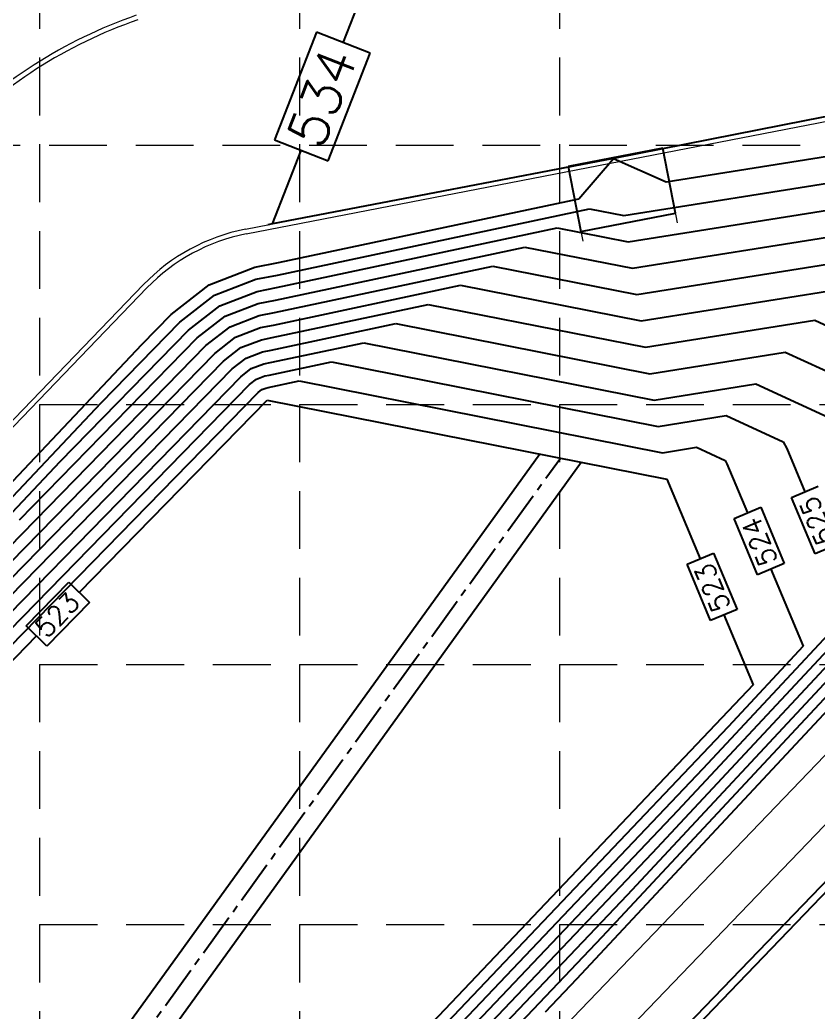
# Model space of a CAD drawing. Header units: feet. Extents: x 2597001 to 2598732, y 7017887 to 7019952.
# Drawn here: x 2598296.3 to 2598379.2, y 7018770.5 to 7018873.5 of the extents above; entities that cross this region are included whole.
import ezdxf

# ---------------------------------------------------------------- set-up
doc = ezdxf.new("R2010")
doc.units = ezdxf.units.FT
doc.header["$LTSCALE"] = 30
doc.header["$MEASUREMENT"] = 0
doc.linetypes.add('18358A-BASE-GRAD$0$CENTER2', pattern=[1.125, 0.75, -0.125, 0.125, -0.125])
doc.linetypes.add('HIDDEN', pattern=[0.375, 0.25, -0.125])
for name, color, linetype in [('18358A-BASE-GRAD$0$D-STORM-SYM', 1, 'CONTINUOUS'), ('18358D-SURVEY$0$S-CURB', 6, 'CONTINUOUS'), ('GRID', 254, 'HIDDEN'), ('PC', 35, 'CONTINUOUS'), ('STORM', 5, 'CONTINUOUS')]:
    doc.layers.add(name, color=color, linetype=linetype)
for name, color, linetype, lineweight in [('18358A-BASE-SITE$0$A-Sidewalk', 241, 'CONTINUOUS', 20), ('18358A-BASE-SITE$0$BLDG-25-26_003-PATT', 1, 'CONTINUOUS', 5), ('18358A-BASE-SITE$0$Curb', 1, 'CONTINUOUS', 9)]:
    doc.layers.add(name, color=color, linetype=linetype, lineweight=lineweight)
doc.styles.add('L0.10-P', font='simplex.shx', dxfattribs={"height": 0.1})
doc.styles.add('L100', font='simplex.shx', dxfattribs={"height": 2})

msp = doc.modelspace()

# ---------------------------------------------------------------- linework, layer by layer
at = {"layer": '18358A-BASE-GRAD$0$D-STORM-SYM', "color": 5}
for p, q in [((2598363.050463928, 7018860.226263085), (2598353.234193096, 7018858.318167972)), ((2598363.050463928, 7018860.226263085), (2598353.234193096, 7018858.318167972)), ((2598364.365497126, 7018853.461022756), (2598363.050463928, 7018860.226263085)), ((2598364.365497126, 7018853.461022756), (2598363.050463928, 7018860.226263085)), ((2598353.234193096, 7018858.318167972), (2598354.549226332, 7018851.552927455)), ((2598353.234193096, 7018858.318167972), (2598354.549226332, 7018851.552927455)), ((2598354.549226332, 7018851.552927455), (2598364.365497126, 7018853.461022756)), ((2598354.549226332, 7018851.552927455), (2598364.365497126, 7018853.461022756))]:
    msp.add_line(p, q, dxfattribs=at)
at = {"layer": '18358A-BASE-SITE$0$A-Sidewalk', "color": 7}
for p, q in [((2598153.922193064, 7018562.026883956), (2598420.510328531, 7018839.474993508)), ((2598277.502747059, 7018683.425194683), (2598421.542725965, 7018833.332915735))]:
    msp.add_line(p, q, dxfattribs=at)
at = {"layer": '18358A-BASE-SITE$0$BLDG-25-26_003-PATT', "color": 7}
for radius in [50.49913796916252, 49.99914650412131]:
    msp.add_arc((2598324.936550163, 7018826.306748646), radius, 109.1629127544415, 136.0000121110302, dxfattribs=at)
at = {"layer": '18358A-BASE-SITE$0$Curb', "color": 7}
for p, q in [((2598319.692733853, 7018851.798360283), (2598414.653774992, 7018870.256970471)), ((2598319.788138618, 7018851.307546744), (2598414.749179757, 7018869.766156931)), ((2598363.050463928, 7018860.226263085), (2598364.556306637, 7018852.479395673)), ((2598353.234193096, 7018858.318167972), (2598354.740035843, 7018850.571300374)), ((2598309.115543056, 7018846.052163649), (2598085.42582991, 7018614.203324161)), ((2598309.47537121, 7018845.704998416), (2598085.785658064, 7018613.856158927))]:
    msp.add_line(p, q, dxfattribs=at)
for radius in [20, 19.5]:
    msp.add_arc((2598323.508924308, 7018832.165818697), radius, 101.0000310000347, 136.0271643902797, dxfattribs=at)
at = {"layer": '18358D-SURVEY$0$S-CURB', "color": 7}
for points in [[(2598160.33577076, 7018555.831133534), (2598184.727766149, 7018581.171439663), (2598218.970271555, 7018616.786669226), (2598254.472025752, 7018653.609784657), (2598261.807837341, 7018661.310122239, 0.06370465796434832), (2598265.151302099, 7018665.99461801), (2598265.291582328, 7018666.229149829, -0.1109687358242373), (2598267.961271053, 7018669.769581553), (2598279.468638314, 7018681.764863994, -0.08196512716278558), (2598282.944808954, 7018684.462423506), (2598283.127421694, 7018684.571119797, 0.06075700328144273), (2598287.465408279, 7018687.800366431), (2598290.761746776, 7018691.30513937), (2598326.29416078, 7018728.334449961), (2598360.987638884, 7018764.398821745), (2598396.10173919, 7018800.820733516), (2598426.180896293, 7018832.188743616, 0.4258493325891031)], [(2598160.906047565, 7018555.282661364), (2598185.244348142, 7018580.58254319), (2598219.563364318, 7018616.210608672), (2598255.112423155, 7018653.117747251), (2598262.352597118, 7018660.699270621, 0.07597406490322732), (2598265.845086989, 7018665.688657658, -0.08691961649802442), (2598268.509225646, 7018669.323762333), (2598274.197810773, 7018675.247371096), (2598280.050821994, 7018681.361269081, -0.07542278240982773), (2598283.545588077, 7018684.054779265, 0.06513425481465265), (2598287.970905269, 7018687.323277801), (2598291.257074117, 7018690.727028598), (2598326.755716446, 7018727.678819571), (2598361.526821233, 7018763.799696209), (2598396.583435029, 7018800.284854072), (2598426.742967139, 7018831.649767207, 0.4259534421264709)]]:
    msp.add_lwpolyline(points, format="xyb", dxfattribs=at)
at = {"layer": 'GRID', "color": 252, "linetype": 'HIDDEN', "lineweight": 0, "ltscale": 0.8}
for p, q in [((2598298.325305093, 7018941.615535217), (2598298.325305093, 7017996.496285792)), ((2598325.325305092, 7018941.615535217), (2598325.325305092, 7017996.496285792)), ((2598352.32530509, 7018941.615535217), (2598352.32530509, 7017996.496285792)), ((2597030.319446074, 7018860.526812995), (2598704.319446009, 7018860.526812995)), ((2597029.325305142, 7018833.61553521), (2598703.325305077, 7018833.61553521)), ((2597029.325305142, 7018806.615535208), (2598703.325305077, 7018806.615535208)), ((2597029.325305142, 7018779.615535206), (2598703.325305077, 7018779.615535206))]:
    msp.add_line(p, q, dxfattribs=at)
at = {"layer": 'PC', "color": 35}
for p, q in [((2598329.865521361, 7018871.166333806), (2598332.844735294, 7018878.80406105)), ((2598327.070619673, 7018872.256528545), (2598322.709840712, 7018861.076921801)), ((2598332.660423048, 7018870.076139066), (2598327.070619673, 7018872.256528545)), ((2598328.299644085, 7018858.896532321), (2598332.660423048, 7018870.076139066)), ((2598322.709840712, 7018861.076921801), (2598328.299644085, 7018858.896532321)), ((2598322.525528481, 7018852.348999817), (2598325.504742411, 7018859.986727056))]:
    msp.add_line(p, q, dxfattribs=at)
at = {"layer": 'PC', "color": 35, "linetype": 'Continuous'}
for p, q in [((2598397.956199525, 7018867.011279312, 534), (2598377.941636749, 7018863.0698909, 534)), ((2598397.956199525, 7018867.011279312, 534), (2598377.941636749, 7018863.0698909, 534)), ((2598377.941636749, 7018863.0698909, 534), (2598357.927074078, 7018859.12850243, 534)), ((2598377.941636749, 7018863.0698909, 534), (2598357.927074078, 7018859.12850243, 534)), ((2598357.927072445, 7018859.128502191, 534), (2598340.226300445, 7018855.738751, 534)), ((2598357.927072445, 7018859.128502191, 534), (2598340.226300445, 7018855.738751, 534)), ((2598354.329928987, 7018854.965650253, 534), (2598357.927072445, 7018859.128502191, 534)), ((2598354.329928987, 7018854.965650253, 534), (2598357.927072445, 7018859.128502191, 534)), ((2598358.997199754, 7018853.219419515, 533), (2598394.200296968, 7018858.828482672, 533)), ((2598358.997199754, 7018853.219419515, 533), (2598394.200296968, 7018858.828482672, 533)), ((2598322.926669701, 7018845.745182918, 532), (2598352.079689193, 7018851.937306963, 532)), ((2598322.926669701, 7018845.745182918, 532), (2598352.079689193, 7018851.937306963, 532)), ((2598352.079689193, 7018851.937306963, 532), (2598359.445470246, 7018850.483727218, 532)), ((2598352.079689193, 7018851.937306963, 532), (2598359.445470246, 7018850.483727218, 532)), ((2598322.817370201, 7018844.446772317, 531), (2598348.731165308, 7018849.950882579, 531)), ((2598322.817370201, 7018844.446772317, 531), (2598348.731165308, 7018849.950882579, 531)), ((2598360.342011231, 7018845.012342622, 530), (2598384.984179291, 7018848.938686835, 530)), ((2598360.342011231, 7018845.012342622, 530), (2598384.984179291, 7018848.938686835, 530)), ((2598320.905024789, 7018845.352214953, 532), (2598322.926669701, 7018845.745182918, 532)), ((2598320.905024789, 7018845.352214953, 532), (2598322.926669701, 7018845.745182918, 532)), ((2598322.5987712, 7018841.849951114, 529), (2598342.034117538, 7018845.978033811, 529)), ((2598322.5987712, 7018841.849951114, 529), (2598342.034117538, 7018845.978033811, 529)), ((2598312.888030208, 7018842.143773475, 533), (2598316.491583103, 7018844.950884993, 533)), ((2598312.888030208, 7018842.143773475, 533), (2598316.491583103, 7018844.950884993, 533)), ((2598317.036722212, 7018843.861745244, 532), (2598320.905024789, 7018845.352214953, 532)), ((2598317.036722212, 7018843.861745244, 532), (2598320.905024789, 7018845.352214953, 532)), ((2598360.790281723, 7018842.276650324, 529), (2598381.912140065, 7018845.642088221, 529)), ((2598360.790281723, 7018842.276650324, 529), (2598381.912140065, 7018845.642088221, 529)), ((2598317.58186132, 7018842.772605495, 531), (2598321.0203525, 7018844.097467458, 531)), ((2598317.58186132, 7018842.772605495, 531), (2598321.0203525, 7018844.097467458, 531)), ((2598308.947052079, 7018839.847084837, 534), (2598311.98253581, 7018842.952202073, 534)), ((2598308.947052079, 7018839.847084837, 534), (2598311.98253581, 7018842.952202073, 534)), ((2598314.699019004, 7018840.526916279, 531), (2598317.58186132, 7018842.772605495, 531)), ((2598314.699019004, 7018840.526916279, 531), (2598317.58186132, 7018842.772605495, 531)), ((2598318.672139538, 7018840.594325996, 529), (2598321.251007924, 7018841.58797247, 529)), ((2598318.672139538, 7018840.594325996, 529), (2598321.251007924, 7018841.58797247, 529)), ((2598300.468265344, 7018827.704406323, 532), (2598313.793524606, 7018841.335344877, 532)), ((2598300.468265344, 7018827.704406323, 532), (2598313.793524606, 7018841.335344877, 532)), ((2598321.366335636, 7018840.333224975, 528), (2598322.489471699, 7018840.551540512, 528)), ((2598321.366335636, 7018840.333224975, 528), (2598322.489471699, 7018840.551540512, 528)), ((2598317.415502197, 7018838.101630486, 528), (2598319.217278646, 7018839.505186247, 528)), ((2598317.415502197, 7018838.101630486, 528), (2598319.217278646, 7018839.505186247, 528)), ((2598319.217278646, 7018839.505186247, 528), (2598321.366335636, 7018840.333224975, 528)), ((2598319.217278646, 7018839.505186247, 528), (2598321.366335636, 7018840.333224975, 528)), ((2598321.481663348, 7018839.07847748, 527), (2598322.380172199, 7018839.25312991, 527)), ((2598321.481663348, 7018839.07847748, 527), (2598322.380172199, 7018839.25312991, 527)), ((2598320.307556864, 7018837.326906748, 526), (2598321.59699106, 7018837.823729985, 526)), ((2598320.307556864, 7018837.326906748, 526), (2598321.59699106, 7018837.823729985, 526)), ((2598328.640021999, 7018838.032336276, 525), (2598362.583363691, 7018831.333881134, 525)), ((2598328.640021999, 7018838.032336276, 525), (2598362.583363691, 7018831.333881134, 525)), ((2598275.031905137, 7018791.276370781, 526), (2598319.226490993, 7018836.484773291, 526)), ((2598275.031905137, 7018791.276370781, 526), (2598319.226490993, 7018836.484773291, 526)), ((2598320.852695973, 7018836.237766998, 525), (2598321.712318771, 7018836.56898249, 525)), ((2598320.852695973, 7018836.237766998, 525), (2598321.712318771, 7018836.56898249, 525)), ((2598325.291498114, 7018836.045911892, 524), (2598363.031634183, 7018828.598188837, 524)), ((2598325.291498114, 7018836.045911892, 524), (2598363.031634183, 7018828.598188837, 524)), ((2598362.135093199, 7018834.069573432, 526), (2598372.696022388, 7018835.752292383, 526)), ((2598362.135093199, 7018834.069573432, 526), (2598372.696022388, 7018835.752292383, 526)), ((2598321.397835081, 7018835.14862725, 524), (2598321.827646483, 7018835.314234996, 524)), ((2598321.397835081, 7018835.14862725, 524), (2598321.827646483, 7018835.314234996, 524)), ((2598321.827646483, 7018835.314234996, 524), (2598322.052273697, 7018835.357898104, 524)), ((2598321.827646483, 7018835.314234996, 524), (2598322.052273697, 7018835.357898104, 524)), ((2598254.369981476, 7018780.455917533, 533), (2598304.707658712, 7018833.77574558, 533)), ((2598254.369981476, 7018780.455917533, 533), (2598304.707658712, 7018833.77574558, 533)), ((2598302.435565849, 7018814.104582345, 523), (2598321.942974229, 7018834.059487509, 523)), ((2598302.435565849, 7018814.104582345, 523), (2598321.942974229, 7018834.059487509, 523)), ((2598369.623983162, 7018832.45569377, 525), (2598375.553332954, 7018829.735313825, 525)), ((2598369.623983162, 7018832.45569377, 525), (2598375.553332954, 7018829.735313825, 525)), ((2598375.553332954, 7018829.735313825, 525), (2598375.920574049, 7018829.025814753, 525)), ((2598375.553332954, 7018829.735313825, 525), (2598375.920574049, 7018829.025814753, 525)), ((2598366.551943936, 7018829.159095158, 524), (2598369.516618847, 7018827.798905178, 524)), ((2598366.551943936, 7018829.159095158, 524), (2598369.516618847, 7018827.798905178, 524)), ((2598375.920574049, 7018829.025814753, 525), (2598377.8007673, 7018824.540779239, 525)), ((2598375.920574049, 7018829.025814753, 525), (2598377.8007673, 7018824.540779239, 525)), ((2598255.164355826, 7018779.716561075, 532), (2598300.468265344, 7018827.704406323, 532)), ((2598255.164355826, 7018779.716561075, 532), (2598300.468265344, 7018827.704406323, 532)), ((2598369.516618847, 7018827.798905178, 524), (2598369.700239395, 7018827.444155641, 524)), ((2598369.516618847, 7018827.798905178, 524), (2598369.700239395, 7018827.444155641, 524)), ((2598369.700239395, 7018827.444155641, 524), (2598371.832038943, 7018822.358935451, 524)), ((2598369.700239395, 7018827.444155641, 524), (2598371.832038943, 7018822.358935451, 524)), ((2598398.427527592, 7018824.596617861, 528), (2598359.33989035, 7018782.685730934, 528)), ((2598398.427527592, 7018824.596617861, 528), (2598359.33989035, 7018782.685730934, 528)), ((2598370.44867829, 7018821.779010195, 524), (2598373.215399598, 7018822.938860706, 524)), ((2598370.44867829, 7018821.779010195, 524), (2598373.215399598, 7018822.938860706, 524)), ((2598365.561587004, 7018817.017016274, 523), (2598368.328308316, 7018818.176866771, 523)), ((2598365.561587004, 7018817.017016274, 523), (2598368.328308316, 7018818.176866771, 523)), ((2598375.663972897, 7018817.098004612, 524), (2598372.89725159, 7018815.938154101, 524)), ((2598375.663972897, 7018817.098004612, 524), (2598372.89725159, 7018815.938154101, 524)), ((2598374.280612243, 7018816.518079358, 524), (2598377.637624719, 7018808.510221567, 524)), ((2598374.280612243, 7018816.518079358, 524), (2598377.637624719, 7018808.510221567, 524)), ((2598382.835100437, 7018812.531820641, 525), (2598367.200045493, 7018795.76746582, 525)), ((2598382.835100437, 7018812.531820641, 525), (2598367.200045493, 7018795.76746582, 525)), ((2598370.77688159, 7018812.336010666, 523), (2598368.010160277, 7018811.176160169, 523)), ((2598370.77688159, 7018812.336010666, 523), (2598368.010160277, 7018811.176160169, 523)), ((2598262.313725033, 7018773.062353009, 523), (2598298.008291294, 7018809.57574683, 523)), ((2598262.313725033, 7018773.062353009, 523), (2598298.008291294, 7018809.57574683, 523)), ((2598369.820097208, 7018800.128044114, 524), (2598321.917736872, 7018749.786368592, 524)), ((2598369.820097208, 7018800.128044114, 524), (2598321.917736872, 7018749.786368592, 524))]:
    msp.add_line(p, q, dxfattribs=at)
at = {"layer": 'PC', "color": 35, "linetype": 'Continuous', "extrusion": (-0.15734953306321, 0.9875429734673776, 0)}
msp.add_line((2598363.381611248, 7018856.725124128, 534), (2598397.272336194, 7018862.125081283, 534), dxfattribs=at)
msp.add_line((2598363.381611248, 7018856.725124128, 534), (2598397.272336194, 7018862.125081283, 534), dxfattribs=at)
at = {"layer": 'PC', "color": 35, "linetype": 'Continuous', "extrusion": (-0.4032139183357273, -0.915105751298914, 0)}
msp.add_line((2598357.927074079, 7018859.128502432, 534.0000000000001), (2598363.381611249, 7018856.725124133, 534.0000000000001), dxfattribs=at)
msp.add_line((2598357.927074079, 7018859.128502432, 534.0000000000001), (2598363.381611249, 7018856.725124133, 534.0000000000001), dxfattribs=at)
at = {"layer": 'PC', "color": 35, "linetype": 'Continuous', "extrusion": (0.1880852053446173, -0.982152714973834, 0)}
msp.add_line((2598340.226300444, 7018855.738751002, 534.0000000000006), (2598322.525528425, 7018852.348999806, 534.0000000000006), dxfattribs=at)
msp.add_line((2598340.226300444, 7018855.738751002, 534.0000000000006), (2598322.525528425, 7018852.348999806, 534.0000000000006), dxfattribs=at)
at = {"layer": 'PC', "color": 35, "linetype": 'Continuous', "extrusion": (0.2077658921256315, -0.9781785798458482, 0)}
msp.add_line((2598323.145268702, 7018848.342004122, 534), (2598354.329928987, 7018854.965650252, 534), dxfattribs=at)
msp.add_line((2598323.145268702, 7018848.342004122, 534), (2598354.329928987, 7018854.965650252, 534), dxfattribs=at)
at = {"layer": 'PC', "color": 35, "linetype": 'Continuous', "extrusion": (0.1573495330434128, -0.9875429734705322, 0)}
msp.add_line((2598359.445470246, 7018850.48372722, 532.0000000000001), (2598391.128257742, 7018855.531884062, 532.0000000000001), dxfattribs=at)
msp.add_line((2598359.445470246, 7018850.48372722, 532.0000000000001), (2598391.128257742, 7018855.531884062, 532.0000000000001), dxfattribs=at)
at = {"layer": 'PC', "color": 35, "linetype": 'Continuous', "extrusion": (0.2077658921346422, -0.9781785798439343, 0)}
msp.add_line((2598323.035969201, 7018847.043593522, 533), (2598355.428213077, 7018853.923731348, 533), dxfattribs=at)
msp.add_line((2598323.035969201, 7018847.043593522, 533), (2598355.428213077, 7018853.923731348, 533), dxfattribs=at)
at = {"layer": 'PC', "color": 35, "linetype": 'Continuous', "extrusion": (-0.1936083109440747, -0.981078907088203, 0)}
msp.add_line((2598355.428213079, 7018853.923731352, 533.0000000000006), (2598358.997199756, 7018853.21941952, 533.0000000000006), dxfattribs=at)
msp.add_line((2598355.428213079, 7018853.923731352, 533.0000000000006), (2598358.997199756, 7018853.21941952, 533.0000000000006), dxfattribs=at)
at = {"layer": 'PC', "color": 35, "linetype": 'Continuous', "extrusion": (0.1908066331107103, -0.9816276426226773, 0)}
msp.add_line((2598322.525528424, 7018852.348999802, 534), (2598322.014629854, 7018852.249692456, 534), dxfattribs=at)
msp.add_line((2598322.525528424, 7018852.348999802, 534), (2598322.014629854, 7018852.249692456, 534), dxfattribs=at)
at = {"layer": 'PC', "color": 35, "linetype": 'Continuous', "extrusion": (0.1573495330055759, -0.9875429734765608, 0)}
msp.add_line((2598359.893740738, 7018847.748034923, 531.0000000000006), (2598388.056218515, 7018852.235285449, 531.0000000000006), dxfattribs=at)
msp.add_line((2598359.893740738, 7018847.748034923, 531.0000000000006), (2598388.056218515, 7018852.235285449, 531.0000000000006), dxfattribs=at)
at = {"layer": 'PC', "color": 35, "linetype": 'Continuous', "extrusion": (-0.1936083108235807, -0.9810789071119814, 0)}
msp.add_line((2598348.731165309, 7018849.950882583, 531), (2598359.893740739, 7018847.748034924, 531), dxfattribs=at)
msp.add_line((2598348.731165309, 7018849.950882583, 531), (2598359.893740739, 7018847.748034924, 531), dxfattribs=at)
at = {"layer": 'PC', "color": 35, "linetype": 'Continuous', "extrusion": (-0.3595382001823546, 0.9331303674244202, 0)}
msp.add_line((2598315.946443994, 7018846.040024746, 534.0000000000001), (2598320.674369365, 7018847.861709945, 534.0000000000001), dxfattribs=at)
msp.add_line((2598315.946443994, 7018846.040024746, 534.0000000000001), (2598320.674369365, 7018847.861709945, 534.0000000000001), dxfattribs=at)
at = {"layer": 'PC', "color": 35, "linetype": 'Continuous', "extrusion": (0.1908089973586071, -0.9816271830623903, 0)}
msp.add_line((2598320.674369365, 7018847.861709945, 534.0000000000001), (2598323.145268701, 7018848.342004127, 534.0000000000001), dxfattribs=at)
msp.add_line((2598320.674369365, 7018847.861709945, 534.0000000000001), (2598323.145268701, 7018848.342004127, 534.0000000000001), dxfattribs=at)
at = {"layer": 'PC', "color": 35, "linetype": 'Continuous', "extrusion": (0.2077658920994605, -0.978178579851407, 0)}
msp.add_line((2598322.708070701, 7018843.148361717, 530), (2598345.382641423, 7018847.964458196, 530), dxfattribs=at)
msp.add_line((2598322.708070701, 7018843.148361717, 530), (2598345.382641423, 7018847.964458196, 530), dxfattribs=at)
at = {"layer": 'PC', "color": 35, "linetype": 'Continuous', "extrusion": (0.1936083108679964, 0.9810789071032163, 0)}
msp.add_line((2598345.382641423, 7018847.964458195, 530), (2598360.342011231, 7018845.012342623, 530), dxfattribs=at)
msp.add_line((2598345.382641423, 7018847.964458195, 530), (2598360.342011231, 7018845.012342623, 530), dxfattribs=at)
at = {"layer": 'PC', "color": 35, "linetype": 'Continuous', "extrusion": (0.1908089971605583, -0.9816271831008869, 0)}
msp.add_line((2598320.789697078, 7018846.606962447, 533.0000000000006), (2598323.035969201, 7018847.043593521, 533.0000000000006), dxfattribs=at)
msp.add_line((2598320.789697078, 7018846.606962447, 533.0000000000006), (2598323.035969201, 7018847.043593521, 533.0000000000006), dxfattribs=at)
at = {"layer": 'PC', "color": 35, "linetype": 'Continuous', "extrusion": (0.6145335465815432, -0.7888906895926143, 0)}
msp.add_line((2598311.982535808, 7018842.952202074, 534.0000000000001), (2598315.946443993, 7018846.040024742, 534.0000000000001), dxfattribs=at)
msp.add_line((2598311.982535808, 7018842.952202074, 534.0000000000001), (2598315.946443993, 7018846.040024742, 534.0000000000001), dxfattribs=at)
at = {"layer": 'PC', "color": 35, "linetype": 'Continuous', "extrusion": (0.3595382002876349, -0.9331303673838552, 0)}
msp.add_line((2598316.491583105, 7018844.950884994, 533), (2598320.789697077, 7018846.606962447, 533), dxfattribs=at)
msp.add_line((2598316.491583105, 7018844.950884994, 533), (2598320.789697077, 7018846.606962447, 533), dxfattribs=at)
at = {"layer": 'PC', "color": 35, "linetype": 'Continuous', "extrusion": (-0.1936083108429148, -0.981078907108166, 0)}
msp.add_line((2598342.034117539, 7018845.978033812, 529.0000000000006), (2598360.790281724, 7018842.276650325, 529.0000000000006), dxfattribs=at)
msp.add_line((2598342.034117539, 7018845.978033812, 529.0000000000006), (2598360.790281724, 7018842.276650325, 529.0000000000006), dxfattribs=at)
at = {"layer": 'PC', "color": 35, "linetype": 'Continuous', "extrusion": (0.6145335466782741, -0.7888906895172624, 0)}
msp.add_line((2598313.793524606, 7018841.335344877, 532.0000000000006), (2598317.036722212, 7018843.861745244, 532.0000000000006), dxfattribs=at)
msp.add_line((2598313.793524606, 7018841.335344877, 532.0000000000006), (2598317.036722212, 7018843.861745244, 532.0000000000006), dxfattribs=at)
at = {"layer": 'PC', "color": 35, "linetype": 'Continuous', "extrusion": (0.1908089972014285, -0.9816271830929425, 0)}
msp.add_line((2598321.0203525, 7018844.097467457, 531), (2598322.817370201, 7018844.446772316, 531), dxfattribs=at)
msp.add_line((2598321.0203525, 7018844.097467457, 531), (2598322.817370201, 7018844.446772316, 531), dxfattribs=at)
at = {"layer": 'PC', "color": 35, "linetype": 'Continuous', "extrusion": (0.2077658921498726, -0.9781785798406994, 0)}
msp.add_line((2598322.4894717, 7018840.551540514, 528), (2598338.685593654, 7018843.991609431, 528), dxfattribs=at)
msp.add_line((2598322.4894717, 7018840.551540514, 528), (2598338.685593654, 7018843.991609431, 528), dxfattribs=at)
at = {"layer": 'PC', "color": 35, "linetype": 'Continuous', "extrusion": (-0.1936083108652732, -0.9810789071037538, 0)}
msp.add_line((2598338.685593654, 7018843.991609431, 528.0000000000006), (2598361.238552216, 7018839.54095803, 528.0000000000006), dxfattribs=at)
msp.add_line((2598338.685593654, 7018843.991609431, 528.0000000000006), (2598361.238552216, 7018839.54095803, 528.0000000000006), dxfattribs=at)
at = {"layer": 'PC', "color": 35, "linetype": 'Continuous', "extrusion": (0.3595382003386355, -0.9331303673642045, 0)}
msp.add_line((2598318.127000429, 7018841.683465746, 530), (2598321.135680213, 7018842.842719965, 530), dxfattribs=at)
msp.add_line((2598318.127000429, 7018841.683465746, 530), (2598321.135680213, 7018842.842719965, 530), dxfattribs=at)
at = {"layer": 'PC', "color": 35, "linetype": 'Continuous', "extrusion": (0.1908089970049485, -0.9816271831311344, 0)}
msp.add_line((2598321.135680212, 7018842.842719965, 530.0000000000006), (2598322.7080707, 7018843.148361716, 530.0000000000006), dxfattribs=at)
msp.add_line((2598321.135680212, 7018842.842719965, 530.0000000000006), (2598322.7080707, 7018843.148361716, 530.0000000000006), dxfattribs=at)
at = {"layer": 'PC', "color": 35, "linetype": 'Continuous', "extrusion": (0.715079292041235, -0.6990433506541681, 0)}
msp.add_line((2598304.707658712, 7018833.775745581, 533), (2598312.888030209, 7018842.143773477, 533), dxfattribs=at)
msp.add_line((2598304.707658712, 7018833.775745581, 533), (2598312.888030209, 7018842.143773477, 533), dxfattribs=at)
at = {"layer": 'PC', "color": 35, "linetype": 'Continuous', "extrusion": (-0.6145335466490116, 0.7888906895400574, 0)}
msp.add_line((2598315.604513403, 7018839.718487684, 530), (2598318.127000431, 7018841.683465747, 530), dxfattribs=at)
msp.add_line((2598315.604513403, 7018839.718487684, 530), (2598318.127000431, 7018841.683465747, 530), dxfattribs=at)
at = {"layer": 'PC', "color": 35, "linetype": 'Continuous', "extrusion": (0.1908089966794497, -0.981627183194405, 0)}
msp.add_line((2598321.251007924, 7018841.587972472, 529.0000000000006), (2598322.598771199, 7018841.849951116, 529.0000000000006), dxfattribs=at)
msp.add_line((2598321.251007924, 7018841.587972472, 529.0000000000006), (2598322.598771199, 7018841.849951116, 529.0000000000006), dxfattribs=at)
at = {"layer": 'PC', "color": 35, "linetype": 'Continuous', "extrusion": (0.2077658920930706, -0.9781785798527642, 0)}
msp.add_line((2598322.380172199, 7018839.253129913, 527.0000000000006), (2598335.337069768, 7018842.005185046, 527.0000000000006), dxfattribs=at)
msp.add_line((2598322.380172199, 7018839.253129913, 527.0000000000006), (2598335.337069768, 7018842.005185046, 527.0000000000006), dxfattribs=at)
at = {"layer": 'PC', "color": 35, "linetype": 'Continuous', "extrusion": (-0.1936083108844814, -0.9810789070999631, 0)}
msp.add_line((2598335.337069768, 7018842.005185045, 527.0000000000006), (2598361.686822707, 7018836.80526573, 527.0000000000006), dxfattribs=at)
msp.add_line((2598335.337069768, 7018842.005185045, 527.0000000000006), (2598361.686822707, 7018836.80526573, 527.0000000000006), dxfattribs=at)
at = {"layer": 'PC', "color": 35, "linetype": 'Continuous', "extrusion": (0.1573495330213299, -0.9875429734740506, 0)}
msp.add_line((2598361.238552216, 7018839.540958026, 528), (2598378.84010084, 7018842.345489608, 528), dxfattribs=at)
msp.add_line((2598361.238552216, 7018839.540958026, 528), (2598378.84010084, 7018842.345489608, 528), dxfattribs=at)
at = {"layer": 'PC', "color": 35, "linetype": 'Continuous', "extrusion": (-0.4170044740343616, -0.9089044331695855, 0)}
msp.add_line((2598378.840100839, 7018842.345489608, 528), (2598393.663475273, 7018835.544539768, 528), dxfattribs=at)
msp.add_line((2598378.840100839, 7018842.345489608, 528), (2598393.663475273, 7018835.544539768, 528), dxfattribs=at)
at = {"layer": 'PC', "color": 35, "linetype": 'Continuous', "extrusion": (0.6145335467561746, -0.7888906894565791, 0)}
msp.add_line((2598316.510007799, 7018838.910059085, 529.0000000000006), (2598318.672139538, 7018840.594325997, 529.0000000000006), dxfattribs=at)
msp.add_line((2598316.510007799, 7018838.910059085, 529.0000000000006), (2598318.672139538, 7018840.594325997, 529.0000000000006), dxfattribs=at)
at = {"layer": 'PC', "color": 35, "linetype": 'Continuous', "extrusion": (0.7271488697119952, -0.6864798039830218, 0)}
msp.add_line((2598253.575607126, 7018781.195273993, 534), (2598308.94705208, 7018839.847084838, 534), dxfattribs=at)
msp.add_line((2598253.575607126, 7018781.195273993, 534), (2598308.94705208, 7018839.847084838, 534), dxfattribs=at)
at = {"layer": 'PC', "color": 35, "linetype": 'Continuous', "extrusion": (0.7150792920738511, -0.6990433506208038, 0)}
msp.add_line((2598291.989478609, 7018815.56172781, 530), (2598315.604513403, 7018839.718487683, 530), dxfattribs=at)
msp.add_line((2598291.989478609, 7018815.56172781, 530), (2598315.604513403, 7018839.718487683, 530), dxfattribs=at)
at = {"layer": 'PC', "color": 35, "linetype": 'Continuous', "extrusion": (0.7150792920403287, -0.6990433506550952, 0)}
msp.add_line((2598296.228871975, 7018821.633067066, 531), (2598314.699019004, 7018840.52691628, 531), dxfattribs=at)
msp.add_line((2598296.228871975, 7018821.633067066, 531), (2598314.699019004, 7018840.52691628, 531), dxfattribs=at)
at = {"layer": 'PC', "color": 35, "linetype": 'Continuous', "extrusion": (0.2077658921778006, -0.9781785798347675, 0)}
msp.add_line((2598322.2708727, 7018837.954719309, 526), (2598331.988545884, 7018840.018760662, 526), dxfattribs=at)
msp.add_line((2598322.2708727, 7018837.954719309, 526), (2598331.988545884, 7018840.018760662, 526), dxfattribs=at)
at = {"layer": 'PC', "color": 35, "linetype": 'Continuous', "extrusion": (-0.1936083108696788, -0.9810789071028844, 0)}
msp.add_line((2598331.988545885, 7018840.018760663, 526.0000000000006), (2598362.135093199, 7018834.069573435, 526.0000000000006), dxfattribs=at)
msp.add_line((2598331.988545885, 7018840.018760663, 526.0000000000006), (2598362.135093199, 7018834.069573435, 526.0000000000006), dxfattribs=at)
at = {"layer": 'PC', "color": 35, "linetype": 'Continuous', "extrusion": (0.7150792920567904, -0.6990433506382557, 0)}
msp.add_line((2598287.75008524, 7018809.49038855, 529), (2598316.510007799, 7018838.910059081, 529), dxfattribs=at)
msp.add_line((2598287.75008524, 7018809.49038855, 529), (2598316.510007799, 7018838.910059081, 529), dxfattribs=at)
at = {"layer": 'PC', "color": 35, "linetype": 'Continuous', "extrusion": (-0.3595382000259991, 0.9331303674846644, 0)}
msp.add_line((2598319.762417756, 7018838.416046497, 527.0000000000006), (2598321.48166335, 7018839.07847748, 527.0000000000006), dxfattribs=at)
msp.add_line((2598319.762417756, 7018838.416046497, 527.0000000000006), (2598321.48166335, 7018839.07847748, 527.0000000000006), dxfattribs=at)
at = {"layer": 'PC', "color": 35, "linetype": 'Continuous', "extrusion": (0.15734953313123, -0.9875429734565397, 0)}
msp.add_line((2598361.686822706, 7018836.805265729, 527), (2598375.768061614, 7018839.048890997, 527), dxfattribs=at)
msp.add_line((2598361.686822706, 7018836.805265729, 527), (2598375.768061614, 7018839.048890997, 527), dxfattribs=at)
at = {"layer": 'PC', "color": 35, "linetype": 'Continuous', "extrusion": (-0.4170044741197007, -0.908904433130432, 0)}
msp.add_line((2598375.768061614, 7018839.048890997, 527), (2598387.626761167, 7018833.608131121, 527), dxfattribs=at)
msp.add_line((2598375.768061614, 7018839.048890997, 527), (2598387.626761167, 7018833.608131121, 527), dxfattribs=at)
at = {"layer": 'PC', "color": 35, "linetype": 'Continuous', "extrusion": (0.7150792920588748, -0.6990433506361236, 0)}
msp.add_line((2598283.510691871, 7018803.419049293, 528), (2598317.415502196, 7018838.101630484, 528), dxfattribs=at)
msp.add_line((2598283.510691871, 7018803.419049293, 528), (2598317.415502196, 7018838.101630484, 528), dxfattribs=at)
at = {"layer": 'PC', "color": 35, "linetype": 'Continuous', "extrusion": (0.6145335467439154, -0.7888906894661288, 0)}
msp.add_line((2598318.320996596, 7018837.29320189, 527), (2598319.762417756, 7018838.416046499, 527), dxfattribs=at)
msp.add_line((2598318.320996596, 7018837.29320189, 527), (2598319.762417756, 7018838.416046499, 527), dxfattribs=at)
at = {"layer": 'PC', "color": 35, "linetype": 'Continuous', "extrusion": (-0.1908089970154433, 0.9816271831290944, 0)}
msp.add_line((2598321.596991059, 7018837.823729984, 526), (2598322.270872698, 7018837.954719307, 526), dxfattribs=at)
msp.add_line((2598321.596991059, 7018837.823729984, 526), (2598322.270872698, 7018837.954719307, 526), dxfattribs=at)
at = {"layer": 'PC', "color": 35, "linetype": 'Continuous', "extrusion": (0.2077658921984214, -0.9781785798303876, 0)}
msp.add_line((2598322.161573198, 7018836.656308705, 525), (2598328.640021998, 7018838.032336276, 525), dxfattribs=at)
msp.add_line((2598322.161573198, 7018836.656308705, 525), (2598328.640021998, 7018838.032336276, 525), dxfattribs=at)
at = {"layer": 'PC', "color": 35, "linetype": 'Continuous', "extrusion": (0.7150792920604099, -0.6990433506345535, 0)}
msp.add_line((2598279.271298505, 7018797.347710041, 527.0000000000006), (2598318.320996595, 7018837.293201891, 527.0000000000006), dxfattribs=at)
msp.add_line((2598279.271298505, 7018797.347710041, 527.0000000000006), (2598318.320996595, 7018837.293201891, 527.0000000000006), dxfattribs=at)
at = {"layer": 'PC', "color": 35, "linetype": 'Continuous', "extrusion": (0.6145335464734363, -0.7888906896768278, 0)}
msp.add_line((2598319.226490994, 7018836.484773293, 526), (2598320.307556865, 7018837.32690675, 526), dxfattribs=at)
msp.add_line((2598319.226490994, 7018836.484773293, 526), (2598320.307556865, 7018837.32690675, 526), dxfattribs=at)
at = {"layer": 'PC', "color": 35, "linetype": 'Continuous', "extrusion": (0.1908089960441941, -0.9816271833178862, 0)}
msp.add_line((2598321.71231877, 7018836.568982495, 525.0000000000001), (2598322.161573197, 7018836.65630871, 525.0000000000001), dxfattribs=at)
msp.add_line((2598321.71231877, 7018836.568982495, 525.0000000000001), (2598322.161573197, 7018836.65630871, 525.0000000000001), dxfattribs=at)
at = {"layer": 'PC', "color": 35, "linetype": 'Continuous', "extrusion": (0.715079292070479, -0.6990433506242532, 0)}
msp.add_line((2598291.337912009, 7018806.221739924, 525), (2598320.131985391, 7018835.676344694, 525), dxfattribs=at)
msp.add_line((2598291.337912009, 7018806.221739924, 525), (2598320.131985391, 7018835.676344694, 525), dxfattribs=at)
at = {"layer": 'PC', "color": 35, "linetype": 'Continuous', "extrusion": (-0.6145335456853692, 0.7888906902907198, 0)}
msp.add_line((2598320.131985389, 7018835.676344695, 525.0000000000006), (2598320.852695971, 7018836.237767, 525.0000000000006), dxfattribs=at)
msp.add_line((2598320.131985389, 7018835.676344695, 525.0000000000006), (2598320.852695971, 7018836.237767, 525.0000000000006), dxfattribs=at)
at = {"layer": 'PC', "color": 35, "linetype": 'Continuous', "extrusion": (0.2077658920197623, -0.9781785798683349, 0)}
msp.add_line((2598322.052273697, 7018835.357898102, 524), (2598325.291498114, 7018836.04591189, 524), dxfattribs=at)
msp.add_line((2598322.052273697, 7018835.357898102, 524), (2598325.291498114, 7018836.04591189, 524), dxfattribs=at)
at = {"layer": 'PC', "color": 35, "linetype": 'Continuous', "extrusion": (-0.4170044740866477, -0.9089044331455968, 0)}
msp.add_line((2598372.696022389, 7018835.752292387, 526.0000000000006), (2598381.590047061, 7018831.671722476, 526.0000000000006), dxfattribs=at)
msp.add_line((2598372.696022389, 7018835.752292387, 526.0000000000006), (2598381.590047061, 7018831.671722476, 526.0000000000006), dxfattribs=at)
at = {"layer": 'PC', "color": 35, "linetype": 'Continuous', "extrusion": (0.7150792920662621, -0.6990433506285669, 0)}
msp.add_line((2598266.553118401, 7018779.133692267, 524), (2598321.03747979, 7018834.867916097, 524), dxfattribs=at)
msp.add_line((2598266.553118401, 7018779.133692267, 524), (2598321.03747979, 7018834.867916097, 524), dxfattribs=at)
at = {"layer": 'PC', "color": 35, "linetype": 'Continuous', "extrusion": (0.6145335471278003, -0.7888906891670885, 0)}
msp.add_line((2598321.037479788, 7018834.867916096, 524.0000000000006), (2598321.397835081, 7018835.14862725, 524.0000000000006), dxfattribs=at)
msp.add_line((2598321.037479788, 7018834.867916096, 524.0000000000006), (2598321.397835081, 7018835.14862725, 524.0000000000006), dxfattribs=at)
at = {"layer": 'PC', "color": 35, "linetype": 'Continuous', "extrusion": (-0.1936083108138284, -0.981078907113906, 0)}
msp.add_line((2598321.94297423, 7018834.059487509, 523.0000000000006), (2598363.479904743, 7018825.862496528, 523.0000000000006), dxfattribs=at)
msp.add_line((2598321.94297423, 7018834.059487509, 523.0000000000006), (2598363.479904743, 7018825.862496528, 523.0000000000006), dxfattribs=at)
at = {"layer": 'PC', "color": 35, "linetype": 'Continuous', "extrusion": (0.7313092878064401, -0.6820459849365271, 0)}
msp.add_line((2598408.822479028, 7018832.639816009, 530), (2598354.09978692, 7018773.964574344, 530), dxfattribs=at)
msp.add_line((2598408.822479028, 7018832.639816009, 530), (2598354.09978692, 7018773.964574344, 530), dxfattribs=at)
at = {"layer": 'PC', "color": 35, "linetype": 'Continuous', "extrusion": (0.1573495330741965, -0.9875429734656271, 0)}
msp.add_line((2598362.583363692, 7018831.333881136, 525), (2598369.623983162, 7018832.455693772, 525), dxfattribs=at)
msp.add_line((2598362.583363692, 7018831.333881136, 525), (2598369.623983162, 7018832.455693772, 525), dxfattribs=at)
at = {"layer": 'PC', "color": 35, "linetype": 'Continuous', "extrusion": (0.7313092878031322, -0.682045984940074, 0)}
msp.add_line((2598403.62500331, 7018828.618216934, 529), (2598356.719838636, 7018778.32515264, 529), dxfattribs=at)
msp.add_line((2598403.62500331, 7018828.618216934, 529), (2598356.719838636, 7018778.32515264, 529), dxfattribs=at)
at = {"layer": 'PC', "color": 35, "linetype": 'Continuous', "extrusion": (0.1573495330570778, -0.9875429734683547, 0)}
msp.add_line((2598363.031634183, 7018828.598188837, 524), (2598366.551943936, 7018829.159095158, 524), dxfattribs=at)
msp.add_line((2598363.031634183, 7018828.598188837, 524), (2598366.551943936, 7018829.159095158, 524), dxfattribs=at)
at = {"layer": 'PC', "color": 35, "linetype": 'Continuous', "extrusion": (0.9222404375748395, 0.3866168326673952, 0)}
msp.add_line((2598363.479904744, 7018825.862496529, 523.0000000000006), (2598366.944947662, 7018817.596941523, 523.0000000000006), dxfattribs=at)
msp.add_line((2598363.479904744, 7018825.862496529, 523.0000000000006), (2598366.944947662, 7018817.596941523, 523.0000000000006), dxfattribs=at)
at = {"layer": 'PC', "color": 35, "linetype": 'Continuous', "extrusion": (0.3866168368208064, -0.9222404358336681, 0)}
for p, q in [((2598376.417406647, 7018823.960853986, 525), (2598379.184127953, 7018825.120704496, 525)), ((2598376.417406647, 7018823.960853986, 525), (2598379.184127953, 7018825.120704496, 525)), ((2598381.632701253, 7018819.279848402, 525), (2598378.865979946, 7018818.119997892, 525)), ((2598381.632701253, 7018819.279848402, 525), (2598378.865979946, 7018818.119997892, 525))]:
    msp.add_line(p, q, dxfattribs=at)
at = {"layer": 'PC', "color": 35, "linetype": 'Continuous', "extrusion": (0.9222404358509672, 0.386616836779541, 0)}
for p, q in [((2598378.865979947, 7018818.11999789, 525), (2598376.417406647, 7018823.960853985, 525)), ((2598378.865979947, 7018818.11999789, 525), (2598376.417406647, 7018823.960853985, 525)), ((2598373.215399598, 7018822.938860706, 524), (2598375.663972897, 7018817.098004614, 524)), ((2598373.215399598, 7018822.938860706, 524), (2598375.663972897, 7018817.098004614, 524)), ((2598372.897251591, 7018815.938154103, 524), (2598370.448678291, 7018821.779010195, 524)), ((2598372.897251591, 7018815.938154103, 524), (2598370.448678291, 7018821.779010195, 524))]:
    msp.add_line(p, q, dxfattribs=at)
at = {"layer": 'PC', "color": 35, "linetype": 'Continuous', "extrusion": (0.7313092878060704, -0.6820459849369236, 0)}
msp.add_line((2598393.230051873, 7018820.575018786, 527), (2598361.959942066, 7018787.046309231, 527), dxfattribs=at)
msp.add_line((2598393.230051873, 7018820.575018786, 527), (2598361.959942066, 7018787.046309231, 527), dxfattribs=at)
at = {"layer": 'PC', "color": 35, "linetype": 'Continuous', "extrusion": (0.9222404375828114, 0.3866168326483786, 0)}
for p, q in [((2598368.328308316, 7018818.176866772, 523.0000000000005), (2598370.77688159, 7018812.336010666, 523.0000000000005)), ((2598368.328308316, 7018818.176866772, 523.0000000000005), (2598370.77688159, 7018812.336010666, 523.0000000000005)), ((2598368.010160277, 7018811.17616017, 523.0000000000005), (2598365.561587003, 7018817.017016275, 523.0000000000005)), ((2598368.010160277, 7018811.17616017, 523.0000000000005), (2598365.561587003, 7018817.017016275, 523.0000000000005))]:
    msp.add_line(p, q, dxfattribs=at)
at = {"layer": 'PC', "color": 35, "linetype": 'Continuous', "extrusion": (0.7313092878060862, -0.6820459849369066, 0)}
msp.add_line((2598388.032576155, 7018816.553419713, 526), (2598364.579993778, 7018791.406887524, 526), dxfattribs=at)
msp.add_line((2598388.032576155, 7018816.553419713, 526), (2598364.579993778, 7018791.406887524, 526), dxfattribs=at)
at = {"layer": 'PC', "color": 35, "linetype": 'Continuous', "extrusion": (0.7150792919886212, -0.6990433507079888, 0)}
for p, q in [((2598296.935672356, 7018810.624311855, 523), (2598301.362946911, 7018815.153147371, 523)), ((2598296.935672356, 7018810.624311855, 523), (2598301.362946911, 7018815.153147371, 523)), ((2598303.508184788, 7018813.056017321, 523), (2598299.080910232, 7018808.527181804, 523)), ((2598303.508184788, 7018813.056017321, 523), (2598299.080910232, 7018808.527181804, 523))]:
    msp.add_line(p, q, dxfattribs=at)
at = {"layer": 'PC', "color": 35, "linetype": 'Continuous', "extrusion": (0.6990433506324214, 0.7150792920624941, 0)}
for p, q in [((2598301.362946912, 7018815.153147373, 523.0000000000006), (2598303.508184788, 7018813.056017322, 523.0000000000006)), ((2598301.362946912, 7018815.153147373, 523.0000000000006), (2598303.508184788, 7018813.056017322, 523.0000000000006)), ((2598299.080910232, 7018808.527181804, 523.0000000000006), (2598296.935672356, 7018810.624311856, 523.0000000000006)), ((2598299.080910232, 7018808.527181804, 523.0000000000006), (2598296.935672356, 7018810.624311856, 523.0000000000006))]:
    msp.add_line(p, q, dxfattribs=at)
at = {"layer": 'PC', "color": 35, "linetype": 'Continuous', "extrusion": (0.9222404375742704, 0.3866168326687525, 0)}
msp.add_line((2598369.393520933, 7018811.756085417, 523), (2598372.440148922, 7018804.488622408, 523), dxfattribs=at)
msp.add_line((2598369.393520933, 7018811.756085417, 523), (2598372.440148922, 7018804.488622408, 523), dxfattribs=at)
at = {"layer": 'PC', "color": 35, "linetype": 'Continuous', "extrusion": (0.7313092878237467, -0.6820459849179706, 0)}
msp.add_line((2598377.637624718, 7018808.510221569, 524.0000000000006), (2598369.820097208, 7018800.128044117, 524.0000000000006), dxfattribs=at)
msp.add_line((2598377.637624718, 7018808.510221569, 524.0000000000006), (2598369.820097208, 7018800.128044117, 524.0000000000006), dxfattribs=at)
at = {"layer": 'PC', "color": 35, "linetype": 'Continuous', "extrusion": (0.7244403669907812, -0.6893374751703714, 0)}
msp.add_line((2598372.440148922, 7018804.48862241, 523), (2598317.099533866, 7018746.329916514, 523), dxfattribs=at)
msp.add_line((2598372.440148922, 7018804.48862241, 523), (2598317.099533866, 7018746.329916514, 523), dxfattribs=at)
at = {"layer": 'PC', "color": 35, "linetype": 'Continuous', "extrusion": (0.7244403669931248, -0.6893374751679084, 0)}
msp.add_line((2598367.200045493, 7018795.767465821, 525), (2598332.440850501, 7018759.238240466, 525), dxfattribs=at)
msp.add_line((2598367.200045493, 7018795.767465821, 525), (2598332.440850501, 7018759.238240466, 525), dxfattribs=at)
at = {"layer": 'PC', "color": 35, "linetype": 'Continuous', "extrusion": (0.724440366970708, -0.6893374751914668, 0)}
msp.add_line((2598364.57999378, 7018791.406887527, 526.0000000000006), (2598331.554142887, 7018756.699272751, 526.0000000000006), dxfattribs=at)
msp.add_line((2598364.57999378, 7018791.406887527, 526.0000000000006), (2598331.554142887, 7018756.699272751, 526.0000000000006), dxfattribs=at)
at = {"layer": 'PC', "color": 35, "linetype": 'Continuous', "extrusion": (0.724440366974019, -0.689337475187987, 0)}
msp.add_line((2598361.959942063, 7018787.046309229, 527), (2598336.372345895, 7018760.155724826, 527), dxfattribs=at)
msp.add_line((2598361.959942063, 7018787.046309229, 527), (2598336.372345895, 7018760.155724826, 527), dxfattribs=at)
at = {"layer": 'PC', "color": 35, "linetype": 'Continuous', "extrusion": (0.7244403669888765, -0.6893374751723732, 0)}
msp.add_line((2598359.33989035, 7018782.685730938, 528.0000000000006), (2598341.190548902, 7018763.612176906, 528.0000000000006), dxfattribs=at)
msp.add_line((2598359.33989035, 7018782.685730938, 528.0000000000006), (2598341.190548902, 7018763.612176906, 528.0000000000006), dxfattribs=at)
at = {"layer": 'PC', "color": 35, "linetype": 'Continuous', "extrusion": (0.7244403670243693, -0.6893374751350728, 0)}
msp.add_line((2598356.719838636, 7018778.325152639, 529), (2598346.008751911, 7018767.06862898, 529), dxfattribs=at)
msp.add_line((2598356.719838636, 7018778.325152639, 529), (2598346.008751911, 7018767.06862898, 529), dxfattribs=at)
at = {"layer": 'PC', "color": 35, "linetype": 'Continuous', "extrusion": (0.7244403670300223, -0.689337475129132, 0)}
msp.add_line((2598354.09978692, 7018773.964574346, 530.0000000000006), (2598350.826954918, 7018770.525081059, 530.0000000000006), dxfattribs=at)
msp.add_line((2598354.09978692, 7018773.964574346, 530.0000000000006), (2598350.826954918, 7018770.525081059, 530.0000000000006), dxfattribs=at)
at = {"layer": 'PC', "color": 35}
msp.add_arc((2598319.637033615, 7018854.705990491), 31.30692676907816, 100.4342402576635, 168.2777447689263, dxfattribs=at)
at = {"layer": 'STORM', "color": 170}
for p, q in [((2598249.211600026, 7018688.508407927, 0.8432286488221896), (2598350.269627696, 7018828.497368883, 519.3327692894945)), ((2598249.211600026, 7018688.508407927, 0.8432286488221896), (2598350.269627696, 7018828.497368883, 519.3327692894945)), ((2598252.290460478, 7018685.939466105), (2598354.570183851, 7018827.620760822, 524.7575874071716)), ((2598252.290460478, 7018685.939466105), (2598354.570183851, 7018827.620760822, 524.7575874071716))]:
    msp.add_line(p, q, dxfattribs=at)
at = {"layer": 'STORM', "linetype": '18358A-BASE-GRAD$0$CENTER2', "ltscale": 0.2}
msp.add_line((2598248.17399365, 7018683.654139697, -12.80016087594999), (2598352.411100129, 7018828.046866979, 522), dxfattribs=at)
msp.add_line((2598248.17399365, 7018683.654139697, -12.80016087594999), (2598352.411100129, 7018828.046866979, 522), dxfattribs=at)

# ---------------------------------------------------------------- texts
at = {"layer": 'PC', "color": 35}
for s, height, rotation, style, p in [('534', 3.999999999999997, 68.6909587561196, 'L100', (2598327.644885053, 7018859.969746871)), ('525', 2, 112.7441522066491, 'L0.10-P', (2598380.978272617, 7018819.5476602, 525)), ('525', 2, 112.7441522066491, 'L0.10-P', (2598380.978272617, 7018819.5476602, 525)), ('524', 2, 112.7441522077813, 'L0.10-P', (2598375.009544261, 7018817.365816412, 524)), ('524', 2, 112.7441522077813, 'L0.10-P', (2598375.009544261, 7018817.365816412, 524)), ('523', 2, 112.7441519498342, 'L0.10-P', (2598370.122452955, 7018812.603822469, 523)), ('523', 2, 112.7441519498342, 'L0.10-P', (2598370.122452955, 7018812.603822469, 523)), ('523', 2, 45.64969779544946, 'L0.10-P', (2598299.072892261, 7018809.234243125, 523)), ('523', 2, 45.64969779544946, 'L0.10-P', (2598299.072892261, 7018809.234243125, 523))]:
    msp.add_text(s, height=height, rotation=rotation, dxfattribs=dict(at, style=style)).set_placement(p)

doc.saveas('drawing.dxf')
